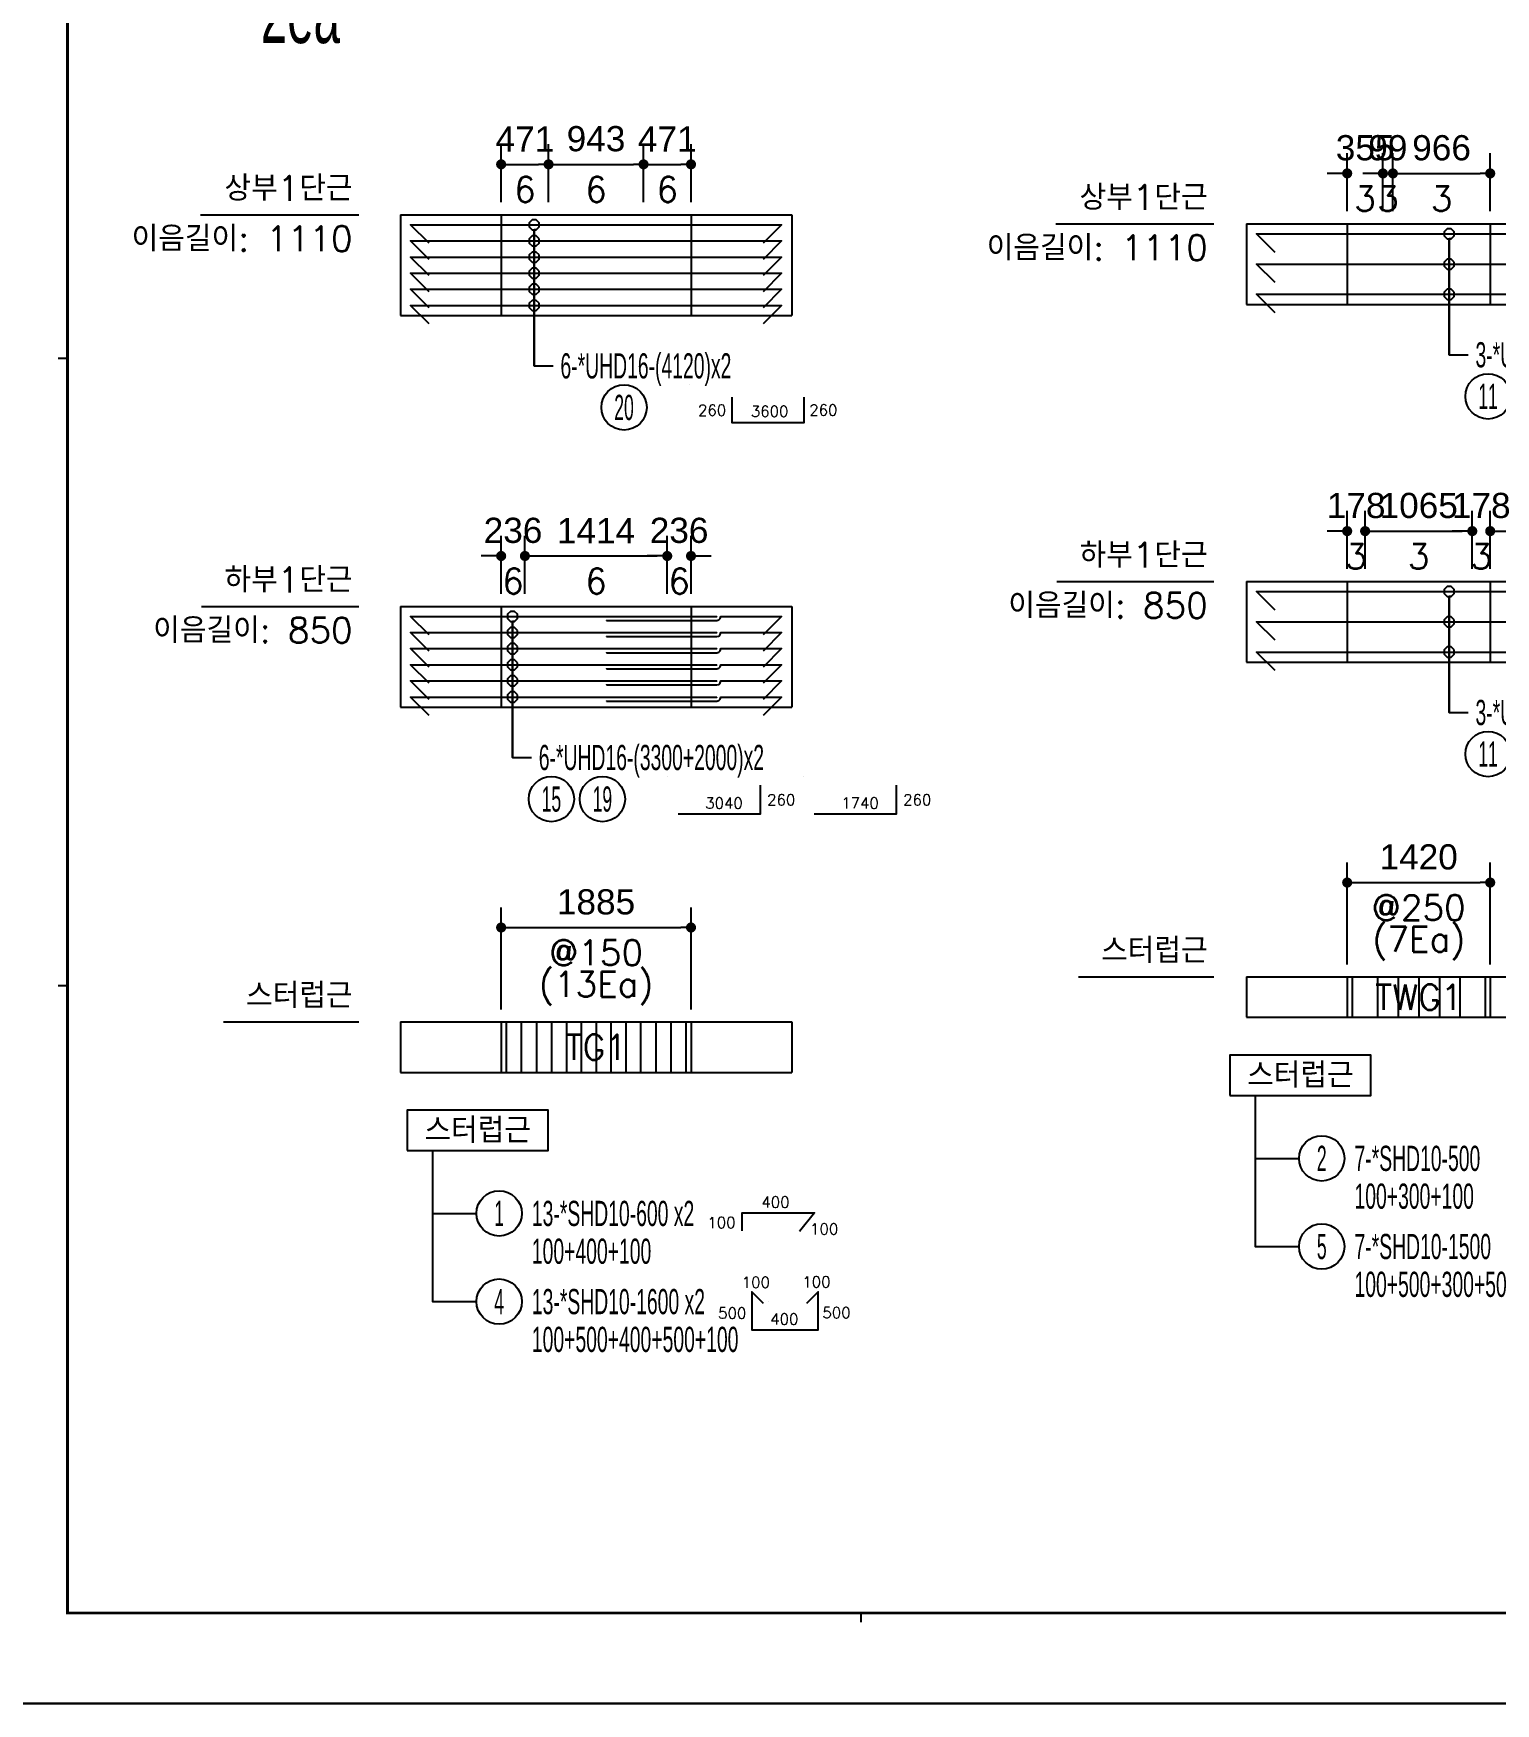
# Model space of a CAD drawing. Header units: millimetres. Extents: x 350420 to 672135, y -312840 to -44390.
# Drawn here: x 543416 to 557934, y -135386 to -118811 of the extents above; entities that cross this region are included whole.
import ezdxf
from ezdxf.enums import TextEntityAlignment as Align

# ---------------------------------------------------------------- set-up
doc = ezdxf.new("R2010")
doc.units = ezdxf.units.MM
doc.header["$LTSCALE"] = 65
doc.layers.get('Defpoints').update_dxf_attribs({"color": 145})
for name, color, linetype in [('00', 7, 'Continuous'), ('AMAC-NO', 5, 'Continuous'), ('RP_DIM', 7, 'Continuous'), ('RP_TAG', 7, 'Continuous'), ('XDIM', 7, 'Continuous'), ('XREBAR', 1, 'Continuous'), ('XSTRUCT', 2, 'Continuous'), ('XTAG', 7, 'Continuous')]:
    doc.layers.add(name, color=color, linetype=linetype)
doc.styles.add('RPWK1', font='arial.ttf', dxfattribs={"bigfont": 'whgtxt.shx'})
doc.styles.add('RPWK2', font='romans.shx', dxfattribs={"bigfont": 'whgtxt.shx'})
doc.styles.get("Standard").update_dxf_attribs({"font": 'arial.ttf'})
doc.styles.add('XRebar', font='Romans.shx', dxfattribs={"bigfont": 'whgtxt.shx'})
doc.styles.add('돋음', font='Dotum.ttf')
doc.dimstyles.new('XRebarm', dxfattribs={"dimscale": 100, "dimtxt": 2.5, "dimasz": 1, "dimexe": 2, "dimexo": 0, "dimgap": 1.25, "dimtad": 1, "dimdec": 0, "dimzin": 0, "dimdsep": 46, "dimtxsty": 'Standard', "dimblk": 'DOT', "dimcen": 0.09, "dimclrd": 7, "dimclre": 7, "dimclrt": 3, "dimadec": 0, "dimazin": 0, "dimtfac": 1, "dimtdec": 4, "dimtofl": 0, "dimtmove": 0, "dimatfit": 3, "dimfxl": 0, "dimtolj": 1, "dimtzin": 0, "dimarcsym": 0})

# ---------------------------------------------------------------- blocks, each defined once
blk = doc.blocks.new('dhs_sheet2e')
at = {"color": 7}
for p, q in [((2996.4, 29664.7), (2796.7, 29664.7)), ((2996.4, 15831.2), (2796.7, 15831.2)), ((20500.6, 1997.6), (20500.6, 1797.9))]:
    blk.add_line(p, q, dxfattribs=at)
blk.add_lwpolyline([(84000, 0), (84000, 59329.4), (0, 59329.4), (0, 0)], close=True, dxfattribs=at)
at = {"color": 30, "const_width": 64.9}
blk.add_lwpolyline([(81003.6, 57331.7), (2996.4, 57331.7), (2996.4, 1997.6), (81003.6, 1997.6)], close=True, dxfattribs=at)
blk = doc.blocks.new('DFHDHBSD')
at = {"color": 255, "xscale": 0.5, "yscale": 0.5, "zscale": 0.5}
blk.add_blockref('dhs_sheet2e', (0, 0), dxfattribs=at)
blk = doc.blocks.new('_Dot')
at = {"color": 0, "linetype": 'ByBlock', "lineweight": -2}
blk.add_line((-0.5, 0), (-1, 0), dxfattribs=at)
at = {"color": 0, "linetype": 'ByBlock', "const_width": 0.5}
blk.add_lwpolyline([(-0.25, 0, 1), (0.25, 0, 1)], format="xyb", close=True, dxfattribs=at)
blk = doc.blocks.new('*D1382')
at = {"layer": 'Defpoints', "color": 0, "linetype": 'Continuous', "ltscale": 7.6496e-308, "transparency": 16777216}
for p in [(548531, -120110), (548060, -120485), (548531, -120485)]:
    blk.add_point(p, dxfattribs=at)
at = {"layer": 'XDIM', "color": 7, "linetype": 'Continuous', "lineweight": -2, "ltscale": 7.6496e-308, "transparency": 16777216}
for p, q in [((548060, -120485), (548060, -119910)), ((548531, -120485), (548531, -119910)), ((548160, -120110), (548431, -120110))]:
    blk.add_line(p, q, dxfattribs=at)
at = {"layer": 'XDIM', "color": 7, "linetype": 'Continuous', "lineweight": -2, "ltscale": 7.6496e-308, "transparency": 16777216, "xscale": 100, "yscale": 100, "zscale": 100, "rotation": 180}
blk.add_blockref('_Dot', (548060, -120110), dxfattribs=at)
at = {"layer": 'XDIM', "color": 7, "linetype": 'Continuous', "lineweight": -2, "ltscale": 7.6496e-308, "transparency": 16777216, "xscale": 100, "yscale": 100, "zscale": 100}
blk.add_blockref('_Dot', (548531, -120110), dxfattribs=at)
at = {"layer": 'XDIM', "color": 3, "linetype": 'Continuous', "ltscale": 7.6496e-308, "transparency": 16777216, "insert": (548296, -119859), "char_height": 250, "attachment_point": 5}
blk.add_mtext('\\A1;471', dxfattribs=at)
blk = doc.blocks.new('*D1383')
at = {"layer": 'Defpoints', "color": 0, "linetype": 'Continuous', "ltscale": 7.6496e-308, "transparency": 16777216}
for p in [(549474, -120110), (548531, -120485), (549474, -120485)]:
    blk.add_point(p, dxfattribs=at)
at = {"layer": 'XDIM', "color": 7, "linetype": 'Continuous', "lineweight": -2, "ltscale": 7.6496e-308, "transparency": 16777216}
for p, q in [((548531, -120485), (548531, -119910)), ((549474, -120485), (549474, -119910)), ((548631, -120110), (549374, -120110))]:
    blk.add_line(p, q, dxfattribs=at)
at = {"layer": 'XDIM', "color": 7, "linetype": 'Continuous', "lineweight": -2, "ltscale": 7.6496e-308, "transparency": 16777216, "xscale": 100, "yscale": 100, "zscale": 100, "rotation": 180}
blk.add_blockref('_Dot', (548531, -120110), dxfattribs=at)
at = {"layer": 'XDIM', "color": 7, "linetype": 'Continuous', "lineweight": -2, "ltscale": 7.6496e-308, "transparency": 16777216, "xscale": 100, "yscale": 100, "zscale": 100}
blk.add_blockref('_Dot', (549474, -120110), dxfattribs=at)
at = {"layer": 'XDIM', "color": 3, "linetype": 'Continuous', "ltscale": 7.6496e-308, "transparency": 16777216, "insert": (549002, -119857), "char_height": 250, "attachment_point": 5}
blk.add_mtext('\\A1;943', dxfattribs=at)
blk = doc.blocks.new('*D1384')
at = {"layer": 'Defpoints', "color": 0, "linetype": 'Continuous', "ltscale": 7.6496e-308, "transparency": 16777216}
for p in [(549945, -120110), (549474, -120485), (549945, -120485)]:
    blk.add_point(p, dxfattribs=at)
at = {"layer": 'XDIM', "color": 7, "linetype": 'Continuous', "lineweight": -2, "ltscale": 7.6496e-308, "transparency": 16777216}
for p, q in [((549474, -120485), (549474, -119910)), ((549945, -120485), (549945, -119910)), ((549574, -120110), (549845, -120110))]:
    blk.add_line(p, q, dxfattribs=at)
at = {"layer": 'XDIM', "color": 7, "linetype": 'Continuous', "lineweight": -2, "ltscale": 7.6496e-308, "transparency": 16777216, "xscale": 100, "yscale": 100, "zscale": 100, "rotation": 180}
blk.add_blockref('_Dot', (549474, -120110), dxfattribs=at)
at = {"layer": 'XDIM', "color": 7, "linetype": 'Continuous', "lineweight": -2, "ltscale": 7.6496e-308, "transparency": 16777216, "xscale": 100, "yscale": 100, "zscale": 100}
blk.add_blockref('_Dot', (549945, -120110), dxfattribs=at)
at = {"layer": 'XDIM', "color": 3, "linetype": 'Continuous', "ltscale": 7.6496e-308, "transparency": 16777216, "insert": (549709, -119859), "char_height": 250, "attachment_point": 5}
blk.add_mtext('\\A1;471', dxfattribs=at)
blk = doc.blocks.new('*D1385')
at = {"layer": 'Defpoints', "color": 0, "linetype": 'Continuous', "ltscale": 7.6496e-308, "transparency": 16777216}
for p in [(548296, -123997), (548060, -124372), (548296, -124372)]:
    blk.add_point(p, dxfattribs=at)
at = {"layer": 'XDIM', "color": 7, "linetype": 'Continuous', "lineweight": -2, "ltscale": 7.6496e-308, "transparency": 16777216}
for p, q in [((548060, -124372), (548060, -123797)), ((548296, -124372), (548296, -123797)), ((547960, -123997), (547860, -123997)), ((548396, -123997), (548496, -123997))]:
    blk.add_line(p, q, dxfattribs=at)
at = {"layer": 'XDIM', "color": 7, "linetype": 'Continuous', "lineweight": -2, "ltscale": 7.6496e-308, "transparency": 16777216, "xscale": 100, "yscale": 100, "zscale": 100}
blk.add_blockref('_Dot', (548060, -123997), dxfattribs=at)
at = {"layer": 'XDIM', "color": 7, "linetype": 'Continuous', "lineweight": -2, "ltscale": 7.6496e-308, "transparency": 16777216, "xscale": 100, "yscale": 100, "zscale": 100, "rotation": 180}
blk.add_blockref('_Dot', (548296, -123997), dxfattribs=at)
at = {"layer": 'XDIM', "color": 3, "linetype": 'Continuous', "ltscale": 7.6496e-308, "transparency": 16777216, "insert": (548178, -123744), "char_height": 250, "attachment_point": 5}
blk.add_mtext('\\A1;236', dxfattribs=at)
blk = doc.blocks.new('*D1386')
at = {"layer": 'Defpoints', "color": 0, "linetype": 'Continuous', "ltscale": 7.6496e-308, "transparency": 16777216}
for p in [(549709, -123997), (548296, -124372), (549709, -124372)]:
    blk.add_point(p, dxfattribs=at)
at = {"layer": 'XDIM', "color": 7, "linetype": 'Continuous', "lineweight": -2, "ltscale": 7.6496e-308, "transparency": 16777216}
for p, q in [((548296, -124372), (548296, -123797)), ((549709, -124372), (549709, -123797)), ((548396, -123997), (549609, -123997))]:
    blk.add_line(p, q, dxfattribs=at)
at = {"layer": 'XDIM', "color": 7, "linetype": 'Continuous', "lineweight": -2, "ltscale": 7.6496e-308, "transparency": 16777216, "xscale": 100, "yscale": 100, "zscale": 100, "rotation": 180}
blk.add_blockref('_Dot', (548296, -123997), dxfattribs=at)
at = {"layer": 'XDIM', "color": 7, "linetype": 'Continuous', "lineweight": -2, "ltscale": 7.6496e-308, "transparency": 16777216, "xscale": 100, "yscale": 100, "zscale": 100}
blk.add_blockref('_Dot', (549709, -123997), dxfattribs=at)
at = {"layer": 'XDIM', "color": 3, "linetype": 'Continuous', "ltscale": 7.6496e-308, "transparency": 16777216, "insert": (549002, -123746), "char_height": 250, "attachment_point": 5}
blk.add_mtext('\\A1;1414', dxfattribs=at)
blk = doc.blocks.new('*D1387')
at = {"layer": 'Defpoints', "color": 0, "linetype": 'Continuous', "ltscale": 7.6496e-308, "transparency": 16777216}
for p in [(549945, -123997), (549709, -124372), (549945, -124372)]:
    blk.add_point(p, dxfattribs=at)
at = {"layer": 'XDIM', "color": 7, "linetype": 'Continuous', "lineweight": -2, "ltscale": 7.6496e-308, "transparency": 16777216}
for p, q in [((549709, -124372), (549709, -123797)), ((549945, -124372), (549945, -123797)), ((549609, -123997), (549509, -123997)), ((550045, -123997), (550145, -123997))]:
    blk.add_line(p, q, dxfattribs=at)
at = {"layer": 'XDIM', "color": 7, "linetype": 'Continuous', "lineweight": -2, "ltscale": 7.6496e-308, "transparency": 16777216, "xscale": 100, "yscale": 100, "zscale": 100}
blk.add_blockref('_Dot', (549709, -123997), dxfattribs=at)
at = {"layer": 'XDIM', "color": 7, "linetype": 'Continuous', "lineweight": -2, "ltscale": 7.6496e-308, "transparency": 16777216, "xscale": 100, "yscale": 100, "zscale": 100, "rotation": 180}
blk.add_blockref('_Dot', (549945, -123997), dxfattribs=at)
at = {"layer": 'XDIM', "color": 3, "linetype": 'Continuous', "ltscale": 7.6496e-308, "transparency": 16777216, "insert": (549827, -123744), "char_height": 250, "attachment_point": 5}
blk.add_mtext('\\A1;236', dxfattribs=at)
blk = doc.blocks.new('*D1388')
at = {"layer": 'Defpoints', "color": 0, "linetype": 'Continuous', "ltscale": 7.6496e-308, "transparency": 16777216}
for p in [(549945, -127684), (548060, -128497), (549945, -128497)]:
    blk.add_point(p, dxfattribs=at)
at = {"layer": 'XDIM', "color": 7, "linetype": 'Continuous', "lineweight": -2, "ltscale": 7.6496e-308, "transparency": 16777216}
for p, q in [((548060, -128497), (548060, -127484)), ((549945, -128497), (549945, -127484)), ((548160, -127684), (549845, -127684))]:
    blk.add_line(p, q, dxfattribs=at)
at = {"layer": 'XDIM', "color": 7, "linetype": 'Continuous', "lineweight": -2, "ltscale": 7.6496e-308, "transparency": 16777216, "xscale": 100, "yscale": 100, "zscale": 100, "rotation": 180}
blk.add_blockref('_Dot', (548060, -127684), dxfattribs=at)
at = {"layer": 'XDIM', "color": 7, "linetype": 'Continuous', "lineweight": -2, "ltscale": 7.6496e-308, "transparency": 16777216, "xscale": 100, "yscale": 100, "zscale": 100}
blk.add_blockref('_Dot', (549945, -127684), dxfattribs=at)
at = {"layer": 'XDIM', "color": 3, "linetype": 'Continuous', "ltscale": 7.6496e-308, "transparency": 16777216, "insert": (549002, -127431), "char_height": 250, "attachment_point": 5}
blk.add_mtext('\\A1;1885', dxfattribs=at)
blk = doc.blocks.new('*D1396')
at = {"layer": 'Defpoints', "color": 0, "linetype": 'Continuous', "ltscale": 7.6496e-308, "transparency": 16777216}
for p in [(556815, -120200), (556460, -120575), (556815, -120575)]:
    blk.add_point(p, dxfattribs=at)
at = {"layer": 'XDIM', "color": 7, "linetype": 'Continuous', "lineweight": -2, "ltscale": 7.6496e-308, "transparency": 16777216}
for p, q in [((556460, -120575), (556460, -120000)), ((556815, -120575), (556815, -120000)), ((556360, -120200), (556260, -120200)), ((556915, -120200), (557015, -120200))]:
    blk.add_line(p, q, dxfattribs=at)
at = {"layer": 'XDIM', "color": 7, "linetype": 'Continuous', "lineweight": -2, "ltscale": 7.6496e-308, "transparency": 16777216, "xscale": 100, "yscale": 100, "zscale": 100}
blk.add_blockref('_Dot', (556460, -120200), dxfattribs=at)
at = {"layer": 'XDIM', "color": 7, "linetype": 'Continuous', "lineweight": -2, "ltscale": 7.6496e-308, "transparency": 16777216, "xscale": 100, "yscale": 100, "zscale": 100, "rotation": 180}
blk.add_blockref('_Dot', (556815, -120200), dxfattribs=at)
at = {"layer": 'XDIM', "color": 3, "linetype": 'Continuous', "ltscale": 7.6496e-308, "transparency": 16777216, "insert": (556638, -119947), "char_height": 250, "attachment_point": 5}
blk.add_mtext('\\A1;355', dxfattribs=at)
blk = doc.blocks.new('*D1397')
at = {"layer": 'Defpoints', "color": 0, "linetype": 'Continuous', "ltscale": 7.6496e-308, "transparency": 16777216}
for p in [(556914, -120200), (556815, -120575), (556914, -120575)]:
    blk.add_point(p, dxfattribs=at)
at = {"layer": 'XDIM', "color": 7, "linetype": 'Continuous', "lineweight": -2, "ltscale": 7.6496e-308, "transparency": 16777216}
for p, q in [((556815, -120575), (556815, -120000)), ((556914, -120575), (556914, -120000)), ((556715, -120200), (556615, -120200)), ((557014, -120200), (557114, -120200))]:
    blk.add_line(p, q, dxfattribs=at)
at = {"layer": 'XDIM', "color": 7, "linetype": 'Continuous', "lineweight": -2, "ltscale": 7.6496e-308, "transparency": 16777216, "xscale": 100, "yscale": 100, "zscale": 100}
blk.add_blockref('_Dot', (556815, -120200), dxfattribs=at)
at = {"layer": 'XDIM', "color": 7, "linetype": 'Continuous', "lineweight": -2, "ltscale": 7.6496e-308, "transparency": 16777216, "xscale": 100, "yscale": 100, "zscale": 100, "rotation": 180}
blk.add_blockref('_Dot', (556914, -120200), dxfattribs=at)
at = {"layer": 'XDIM', "color": 3, "linetype": 'Continuous', "ltscale": 7.6496e-308, "transparency": 16777216, "insert": (556864, -119947), "char_height": 250, "attachment_point": 5}
blk.add_mtext('\\A1;99', dxfattribs=at)
blk = doc.blocks.new('*D1398')
at = {"layer": 'Defpoints', "color": 0, "linetype": 'Continuous', "ltscale": 7.6496e-308, "transparency": 16777216}
for p in [(557880, -120200), (556914, -120575), (557880, -120575)]:
    blk.add_point(p, dxfattribs=at)
at = {"layer": 'XDIM', "color": 7, "linetype": 'Continuous', "lineweight": -2, "ltscale": 7.6496e-308, "transparency": 16777216}
for p, q in [((556914, -120575), (556914, -120000)), ((557880, -120575), (557880, -120000)), ((557014, -120200), (557780, -120200))]:
    blk.add_line(p, q, dxfattribs=at)
at = {"layer": 'XDIM', "color": 7, "linetype": 'Continuous', "lineweight": -2, "ltscale": 7.6496e-308, "transparency": 16777216, "xscale": 100, "yscale": 100, "zscale": 100, "rotation": 180}
blk.add_blockref('_Dot', (556914, -120200), dxfattribs=at)
at = {"layer": 'XDIM', "color": 7, "linetype": 'Continuous', "lineweight": -2, "ltscale": 7.6496e-308, "transparency": 16777216, "xscale": 100, "yscale": 100, "zscale": 100}
blk.add_blockref('_Dot', (557880, -120200), dxfattribs=at)
at = {"layer": 'XDIM', "color": 3, "linetype": 'Continuous', "ltscale": 7.6496e-308, "transparency": 16777216, "insert": (557397, -119947), "char_height": 250, "attachment_point": 5}
blk.add_mtext('\\A1;966', dxfattribs=at)
blk = doc.blocks.new('*D1402')
at = {"layer": 'Defpoints', "color": 0, "linetype": 'Continuous', "ltscale": 7.6496e-308, "transparency": 16777216}
for p in [(556638, -123750), (556460, -124125), (556638, -124125)]:
    blk.add_point(p, dxfattribs=at)
at = {"layer": 'XDIM', "color": 7, "linetype": 'Continuous', "lineweight": -2, "ltscale": 7.6496e-308, "transparency": 16777216}
for p, q in [((556460, -124125), (556460, -123550)), ((556638, -124125), (556638, -123550)), ((556360, -123750), (556260, -123750)), ((556738, -123750), (556838, -123750))]:
    blk.add_line(p, q, dxfattribs=at)
at = {"layer": 'XDIM', "color": 7, "linetype": 'Continuous', "lineweight": -2, "ltscale": 7.6496e-308, "transparency": 16777216, "xscale": 100, "yscale": 100, "zscale": 100}
blk.add_blockref('_Dot', (556460, -123750), dxfattribs=at)
at = {"layer": 'XDIM', "color": 7, "linetype": 'Continuous', "lineweight": -2, "ltscale": 7.6496e-308, "transparency": 16777216, "xscale": 100, "yscale": 100, "zscale": 100, "rotation": 180}
blk.add_blockref('_Dot', (556638, -123750), dxfattribs=at)
at = {"layer": 'XDIM', "color": 3, "linetype": 'Continuous', "ltscale": 7.6496e-308, "transparency": 16777216, "insert": (556549, -123497), "char_height": 250, "attachment_point": 5}
blk.add_mtext('\\A1;178', dxfattribs=at)
blk = doc.blocks.new('*D1403')
at = {"layer": 'Defpoints', "color": 0, "linetype": 'Continuous', "ltscale": 7.6496e-308, "transparency": 16777216}
for p in [(557702, -123750), (556638, -124125), (557702, -124125)]:
    blk.add_point(p, dxfattribs=at)
at = {"layer": 'XDIM', "color": 7, "linetype": 'Continuous', "lineweight": -2, "ltscale": 7.6496e-308, "transparency": 16777216}
for p, q in [((556638, -124125), (556638, -123550)), ((557702, -124125), (557702, -123550)), ((556738, -123750), (557602, -123750))]:
    blk.add_line(p, q, dxfattribs=at)
at = {"layer": 'XDIM', "color": 7, "linetype": 'Continuous', "lineweight": -2, "ltscale": 7.6496e-308, "transparency": 16777216, "xscale": 100, "yscale": 100, "zscale": 100, "rotation": 180}
blk.add_blockref('_Dot', (556638, -123750), dxfattribs=at)
at = {"layer": 'XDIM', "color": 7, "linetype": 'Continuous', "lineweight": -2, "ltscale": 7.6496e-308, "transparency": 16777216, "xscale": 100, "yscale": 100, "zscale": 100}
blk.add_blockref('_Dot', (557702, -123750), dxfattribs=at)
at = {"layer": 'XDIM', "color": 3, "linetype": 'Continuous', "ltscale": 7.6496e-308, "transparency": 16777216, "insert": (557170, -123497), "char_height": 250, "attachment_point": 5}
blk.add_mtext('\\A1;1065', dxfattribs=at)
blk = doc.blocks.new('*D1404')
at = {"layer": 'Defpoints', "color": 0, "linetype": 'Continuous', "ltscale": 7.6496e-308, "transparency": 16777216}
for p in [(557880, -123750), (557702, -124125), (557880, -124125)]:
    blk.add_point(p, dxfattribs=at)
at = {"layer": 'XDIM', "color": 7, "linetype": 'Continuous', "lineweight": -2, "ltscale": 7.6496e-308, "transparency": 16777216}
for p, q in [((557702, -124125), (557702, -123550)), ((557880, -124125), (557880, -123550)), ((557602, -123750), (557502, -123750)), ((557980, -123750), (558080, -123750))]:
    blk.add_line(p, q, dxfattribs=at)
at = {"layer": 'XDIM', "color": 7, "linetype": 'Continuous', "lineweight": -2, "ltscale": 7.6496e-308, "transparency": 16777216, "xscale": 100, "yscale": 100, "zscale": 100}
blk.add_blockref('_Dot', (557702, -123750), dxfattribs=at)
at = {"layer": 'XDIM', "color": 7, "linetype": 'Continuous', "lineweight": -2, "ltscale": 7.6496e-308, "transparency": 16777216, "xscale": 100, "yscale": 100, "zscale": 100, "rotation": 180}
blk.add_blockref('_Dot', (557880, -123750), dxfattribs=at)
at = {"layer": 'XDIM', "color": 3, "linetype": 'Continuous', "ltscale": 7.6496e-308, "transparency": 16777216, "insert": (557791, -123497), "char_height": 250, "attachment_point": 5}
blk.add_mtext('\\A1;178', dxfattribs=at)
blk = doc.blocks.new('*D1408')
at = {"layer": 'Defpoints', "color": 0, "linetype": 'Continuous', "ltscale": 7.6496e-308, "transparency": 16777216}
for p in [(557880, -127238), (556460, -128050), (557880, -128050)]:
    blk.add_point(p, dxfattribs=at)
at = {"layer": 'XDIM', "color": 7, "linetype": 'Continuous', "lineweight": -2, "ltscale": 7.6496e-308, "transparency": 16777216}
for p, q in [((556460, -128050), (556460, -127038)), ((557880, -128050), (557880, -127038)), ((556560, -127238), (557780, -127238))]:
    blk.add_line(p, q, dxfattribs=at)
at = {"layer": 'XDIM', "color": 7, "linetype": 'Continuous', "lineweight": -2, "ltscale": 7.6496e-308, "transparency": 16777216, "xscale": 100, "yscale": 100, "zscale": 100, "rotation": 180}
blk.add_blockref('_Dot', (556460, -127238), dxfattribs=at)
at = {"layer": 'XDIM', "color": 7, "linetype": 'Continuous', "lineweight": -2, "ltscale": 7.6496e-308, "transparency": 16777216, "xscale": 100, "yscale": 100, "zscale": 100}
blk.add_blockref('_Dot', (557880, -127238), dxfattribs=at)
at = {"layer": 'XDIM', "color": 3, "linetype": 'Continuous', "ltscale": 7.6496e-308, "transparency": 16777216, "insert": (557170, -126985), "char_height": 250, "attachment_point": 5}
blk.add_mtext('\\A1;1420', dxfattribs=at)
blk = doc.blocks.new('*U1729', base_point=(547816, -130521.58))
at = {"layer": 'RP_TAG', "color": 0, "linetype": 'Continuous', "ltscale": 100}
blk.add_circle((548040, -130521.58), 225, dxfattribs=at)
at = {"layer": 'RP_TAG', "color": 0, "linetype": 'Continuous', "ltscale": 100, "style": 'RPWK1', "width": 0.5}
blk.add_text('1', height=250, dxfattribs=at).set_placement((548040, -130521.58), align=Align.MIDDLE_CENTER)
at = {"layer": 'RP_TAG', "color": 0, "linetype": 'Continuous', "ltscale": 100, "style": 'RPWK1', "width": 0.55}
for s, p in [('13-*SHD10-600 x2', (548365, -130521.58)), ('100+400+100', (548365, -130896.58))]:
    blk.add_text(s, height=250, dxfattribs=at).set_placement(p, align=Align.MIDDLE_LEFT)
blk = doc.blocks.new('*U1761', base_point=(547816, -131396.58))
at = {"layer": 'RP_TAG', "color": 0, "linetype": 'Continuous', "ltscale": 100}
blk.add_circle((548040, -131396.58), 225, dxfattribs=at)
at = {"layer": 'RP_TAG', "color": 0, "linetype": 'Continuous', "ltscale": 100, "style": 'RPWK1', "width": 0.5}
blk.add_text('4', height=250, dxfattribs=at).set_placement((548040, -131396.58), align=Align.MIDDLE_CENTER)
at = {"layer": 'RP_TAG', "color": 0, "linetype": 'Continuous', "ltscale": 100, "style": 'RPWK1', "width": 0.55}
for s, p in [('13-*SHD10-1600 x2', (548365, -131396.58)), ('100+500+400+500+100', (548365, -131771.58))]:
    blk.add_text(s, height=250, dxfattribs=at).set_placement(p, align=Align.MIDDLE_LEFT)
blk = doc.blocks.new('*U1776', base_point=(555983.5, -129975))
at = {"layer": 'RP_TAG', "color": 0, "linetype": 'Continuous', "ltscale": 100}
blk.add_circle((556207.5, -129975), 225, dxfattribs=at)
at = {"layer": 'RP_TAG', "color": 0, "linetype": 'Continuous', "ltscale": 100, "style": 'RPWK1', "width": 0.5}
blk.add_text('2', height=250, dxfattribs=at).set_placement((556207.5, -129975), align=Align.MIDDLE_CENTER)
at = {"layer": 'RP_TAG', "color": 0, "linetype": 'Continuous', "ltscale": 100, "style": 'RPWK1', "width": 0.55}
for s, p in [('7-*SHD10-500', (556532.5, -129975)), ('100+300+100', (556532.5, -130350))]:
    blk.add_text(s, height=250, dxfattribs=at).set_placement(p, align=Align.MIDDLE_LEFT)
blk = doc.blocks.new('*U1779', base_point=(555983.5, -130850))
at = {"layer": 'RP_TAG', "color": 0, "linetype": 'Continuous', "ltscale": 100}
blk.add_circle((556207.5, -130850), 225, dxfattribs=at)
at = {"layer": 'RP_TAG', "color": 0, "linetype": 'Continuous', "ltscale": 100, "style": 'RPWK1', "width": 0.5}
blk.add_text('5', height=250, dxfattribs=at).set_placement((556207.5, -130850), align=Align.MIDDLE_CENTER)
at = {"layer": 'RP_TAG', "color": 0, "linetype": 'Continuous', "ltscale": 100, "style": 'RPWK1', "width": 0.55}
for s, p in [('7-*SHD10-1500', (556532.5, -130850)), ('100+500+300+500+100', (556532.5, -131225))]:
    blk.add_text(s, height=250, dxfattribs=at).set_placement(p, align=Align.MIDDLE_LEFT)
blk = doc.blocks.new('*U1786', base_point=(557672.25, -125550))
at = {"layer": 'RP_TAG', "color": 0, "linetype": 'Continuous', "ltscale": 100}
for centre in [(557858.75, -125962.5), (558365, -125962.5)]:
    blk.add_circle(centre, 225, dxfattribs=at)
at = {"layer": 'RP_TAG', "color": 0, "linetype": 'Continuous', "ltscale": 100, "style": 'RPWK1', "width": 0.55}
blk.add_text('3-*UHD16-(6000+3000)', height=250, dxfattribs=at).set_placement((557733.75, -125550), align=Align.MIDDLE_LEFT)
at = {"layer": 'RP_TAG', "color": 0, "linetype": 'Continuous', "ltscale": 100, "style": 'RPWK1', "width": 0.5}
for s, p in [('11', (557858.75, -125962.5)), ('16', (558365, -125962.5))]:
    blk.add_text(s, height=250, dxfattribs=at).set_placement(p, align=Align.MIDDLE_CENTER)
blk = doc.blocks.new('*U1788', base_point=(557672.25, -122000))
at = {"layer": 'RP_TAG', "color": 0, "linetype": 'Continuous', "ltscale": 100}
for centre in [(557858.75, -122412.5), (558365, -122412.5)]:
    blk.add_circle(centre, 225, dxfattribs=at)
at = {"layer": 'RP_TAG', "color": 0, "linetype": 'Continuous', "ltscale": 100, "style": 'RPWK1', "width": 0.55}
blk.add_text('3-*UHD16-(6000+3300)', height=250, dxfattribs=at).set_placement((557733.75, -122000), align=Align.MIDDLE_LEFT)
at = {"layer": 'RP_TAG', "color": 0, "linetype": 'Continuous', "ltscale": 100, "style": 'RPWK1', "width": 0.5}
for s, p in [('11', (557858.75, -122412.5)), ('15', (558365, -122412.5))]:
    blk.add_text(s, height=250, dxfattribs=at).set_placement(p, align=Align.MIDDLE_CENTER)
blk = doc.blocks.new('*U1790', base_point=(548372.25, -125996.58))
at = {"layer": 'RP_TAG', "color": 0, "linetype": 'Continuous', "ltscale": 100}
for centre in [(548558.75, -126409.08), (549065, -126409.08)]:
    blk.add_circle(centre, 225, dxfattribs=at)
at = {"layer": 'RP_TAG', "color": 0, "linetype": 'Continuous', "ltscale": 100, "style": 'RPWK1', "width": 0.55}
blk.add_text('6-*UHD16-(3300+2000)x2', height=250, dxfattribs=at).set_placement((548433.75, -125996.58), align=Align.MIDDLE_LEFT)
at = {"layer": 'RP_TAG', "color": 0, "linetype": 'Continuous', "ltscale": 100, "style": 'RPWK1', "width": 0.5}
for s, p in [('15', (548558.75, -126409.08)), ('19', (549065, -126409.08))]:
    blk.add_text(s, height=250, dxfattribs=at).set_placement(p, align=Align.MIDDLE_CENTER)
blk = doc.blocks.new('*U1793', base_point=(548587.25, -122110))
at = {"layer": 'RP_TAG', "color": 0, "linetype": 'Continuous', "ltscale": 100}
blk.add_circle((549280, -122522.5), 225, dxfattribs=at)
at = {"layer": 'RP_TAG', "color": 0, "linetype": 'Continuous', "ltscale": 100, "style": 'RPWK1', "width": 0.55}
blk.add_text('6-*UHD16-(4120)x2', height=250, dxfattribs=at).set_placement((548648.75, -122110), align=Align.MIDDLE_LEFT)
at = {"layer": 'RP_TAG', "color": 0, "linetype": 'Continuous', "ltscale": 100, "style": 'RPWK1', "width": 0.5}
blk.add_text('20', height=250, dxfattribs=at).set_placement((549280, -122522.5), align=Align.MIDDLE_CENTER)

msp = doc.modelspace()

# ---------------------------------------------------------------- linework, layer by layer
at = {"layer": 'RP_DIM', "color": 7, "linetype": 'Continuous', "ltscale": 100}
for points in [[(548388.3, -122110), (548388.3, -120760), (548409, -120760), (548438.3, -120730.7), (548438.3, -120689.3), (548409, -120660), (548367.6, -120660), (548338.3, -120689.3), (548338.3, -120730.7), (548367.6, -120760), (548409, -120760), (548388.3, -120760), (548388.3, -122110), (548575.8, -122110)], [(548438.3, -120849.3), (548409, -120820), (548367.6, -120820), (548338.3, -120849.3), (548338.3, -120890.7), (548367.6, -120920), (548409, -120920), (548438.3, -120890.7), (548438.3, -120849.3)], [(557473.3, -122000), (557473.3, -120850), (557494, -120850), (557523.3, -120820.7), (557523.3, -120779.3), (557494, -120750), (557452.6, -120750), (557423.3, -120779.3), (557423.3, -120820.7), (557452.6, -120850), (557494, -120850), (557473.3, -120850), (557473.3, -122000), (557660.8, -122000)], [(548438.3, -121009.3), (548409, -120980), (548367.6, -120980), (548338.3, -121009.3), (548338.3, -121050.7), (548367.6, -121080), (548409, -121080), (548438.3, -121050.7), (548438.3, -121009.3)], [(548438.3, -121169.3), (548409, -121140), (548367.6, -121140), (548338.3, -121169.3), (548338.3, -121210.7), (548367.6, -121240), (548409, -121240), (548438.3, -121210.7), (548438.3, -121169.3)], [(557523.3, -121079.3), (557494, -121050), (557452.6, -121050), (557423.3, -121079.3), (557423.3, -121120.7), (557452.6, -121150), (557494, -121150), (557523.3, -121120.7), (557523.3, -121079.3)], [(548438.3, -121329.3), (548409, -121300), (548367.6, -121300), (548338.3, -121329.3), (548338.3, -121370.7), (548367.6, -121400), (548409, -121400), (548438.3, -121370.7), (548438.3, -121329.3)], [(548438.3, -121489.3), (548409, -121460), (548367.6, -121460), (548338.3, -121489.3), (548338.3, -121530.7), (548367.6, -121560), (548409, -121560), (548438.3, -121530.7), (548438.3, -121489.3)], [(557523.3, -121379.3), (557494, -121350), (557452.6, -121350), (557423.3, -121379.3), (557423.3, -121420.7), (557452.6, -121450), (557494, -121450), (557523.3, -121420.7), (557523.3, -121379.3)], [(557473.3, -125550), (557473.3, -124400), (557494, -124400), (557523.3, -124370.7), (557523.3, -124329.3), (557494, -124300), (557452.6, -124300), (557423.3, -124329.3), (557423.3, -124370.7), (557452.6, -124400), (557494, -124400), (557473.3, -124400), (557473.3, -125550), (557660.8, -125550)], [(548173.3, -125996.6), (548173.3, -124646.6), (548194, -124646.6), (548223.3, -124617.3), (548223.3, -124575.9), (548194, -124546.6), (548152.6, -124546.6), (548123.3, -124575.9), (548123.3, -124617.3), (548152.6, -124646.6), (548194, -124646.6), (548173.3, -124646.6), (548173.3, -125996.6), (548360.8, -125996.6)], [(557523.3, -124629.3), (557494, -124600), (557452.6, -124600), (557423.3, -124629.3), (557423.3, -124670.7), (557452.6, -124700), (557494, -124700), (557523.3, -124670.7), (557523.3, -124629.3)], [(548223.3, -124735.9), (548194, -124706.6), (548152.6, -124706.6), (548123.3, -124735.9), (548123.3, -124777.3), (548152.6, -124806.6), (548194, -124806.6), (548223.3, -124777.3), (548223.3, -124735.9)], [(548223.3, -124895.9), (548194, -124866.6), (548152.6, -124866.6), (548123.3, -124895.9), (548123.3, -124937.3), (548152.6, -124966.6), (548194, -124966.6), (548223.3, -124937.3), (548223.3, -124895.9)], [(557523.3, -124929.3), (557494, -124900), (557452.6, -124900), (557423.3, -124929.3), (557423.3, -124970.7), (557452.6, -125000), (557494, -125000), (557523.3, -124970.7), (557523.3, -124929.3)], [(548223.3, -125055.9), (548194, -125026.6), (548152.6, -125026.6), (548123.3, -125055.9), (548123.3, -125097.3), (548152.6, -125126.6), (548194, -125126.6), (548223.3, -125097.3), (548223.3, -125055.9)], [(548223.3, -125215.9), (548194, -125186.6), (548152.6, -125186.6), (548123.3, -125215.9), (548123.3, -125257.3), (548152.6, -125286.6), (548194, -125286.6), (548223.3, -125257.3), (548223.3, -125215.9)], [(548223.3, -125375.9), (548194, -125346.6), (548152.6, -125346.6), (548123.3, -125375.9), (548123.3, -125417.3), (548152.6, -125446.6), (548194, -125446.6), (548223.3, -125417.3), (548223.3, -125375.9)], [(555545, -129350), (555545, -129975), (555982.5, -129975)], [(547377.5, -129896.6), (547377.5, -130521.6), (547815, -130521.6)], [(555545, -129975), (555545, -130850), (555982.5, -130850)], [(547377.5, -130521.6), (547377.5, -131396.6), (547815, -131396.6)]]:
    msp.add_lwpolyline(points, dxfattribs=at)
at = {"layer": 'RP_TAG', "color": 250, "linetype": 'Continuous', "ltscale": 100}
for p, q in [((549931.2, -122297.5), (549931.2, -122297.5)), ((549716.2, -126184.1), (549716.2, -126184.1)), ((551066.6, -126184.1), (551066.6, -126184.1)), ((550609, -130521.6), (550609, -130521.6)), ((550715.9, -131396.6), (550715.9, -131396.6))]:
    msp.add_line(p, q, dxfattribs=at)
at = {"layer": 'RP_TAG', "color": 1, "linetype": 'Continuous', "ltscale": 100}
for points in [[(550349.4, -122422.2), (550349.4, -122672.5), (551069.2, -122672.5), (551069.2, -122422.2)], [(550630.2, -126270.7), (550630.2, -126559.1), (549816.2, -126559.1)], [(551980.7, -126270.7), (551980.7, -126559.1), (551166.6, -126559.1)], [(550451.8, -130693.7), (550451.8, -130517), (551169.8, -130517), (551023.1, -130699.9)], [(550664.2, -131417.1), (550547.4, -131300.9), (550547.4, -131678.4), (551207.4, -131678.4), (551207.4, -131300.9), (551090.8, -131417.1)]]:
    msp.add_lwpolyline(points, dxfattribs=at)
at = {"layer": 'XDIM', "color": 7, "linetype": 'Continuous', "ltscale": 7.6496e-308}
for p, q in [((545076.1, -120610), (546647.5, -120610)), ((553566.1, -120700), (555137.5, -120700)), ((553576.5, -124250), (555137.5, -124250)), ((545086.5, -124496.6), (546647.5, -124496.6)), ((553793.8, -128175), (555137.5, -128175)), ((545303.8, -128621.6), (546647.5, -128621.6))]:
    msp.add_line(p, q, dxfattribs=at)
at = {"layer": 'XREBAR', "color": 1, "linetype": 'Continuous', "ltscale": 7.6496e-308}
for p, q in [((556510, -128175), (556510, -128575)), ((556760, -128175), (556760, -128575)), ((556965, -128175), (556965, -128575)), ((557170, -128175), (557170, -128575)), ((557375, -128175), (557375, -128575)), ((557580, -128175), (557580, -128575)), ((557830, -128175), (557830, -128575)), ((548110, -128621.6), (548110, -129121.6)), ((548260, -128621.6), (548260, -129121.6)), ((548410, -128621.6), (548410, -129121.6)), ((548560, -128621.6), (548560, -129121.6)), ((548707.5, -128621.6), (548707.5, -129121.6)), ((548855, -128621.6), (548855, -129121.6)), ((549002.5, -128621.6), (549002.5, -129121.6)), ((549150, -128621.6), (549150, -129121.6)), ((549297.5, -128621.6), (549297.5, -129121.6)), ((549445, -128621.6), (549445, -129121.6)), ((549595, -128621.6), (549595, -129121.6)), ((549745, -128621.6), (549745, -129121.6)), ((549895, -128621.6), (549895, -129121.6))]:
    msp.add_line(p, q, dxfattribs=at)
for points in [[(547343.8, -120893.8), (547160, -120710), (550845, -120710), (550661.2, -120893.8)], [(555743.8, -120983.8), (555560, -120800), (561300, -120800), (561300, -120800)], [(547343.8, -121053.8), (547160, -120870), (550845, -120870), (550661.2, -121053.8)], [(547343.8, -121213.8), (547160, -121030), (550845, -121030), (550661.2, -121213.8)], [(555743.8, -121283.8), (555560, -121100), (561300, -121100), (561300, -121100)], [(547343.8, -121373.8), (547160, -121190), (550845, -121190), (550661.2, -121373.8)], [(547343.8, -121533.8), (547160, -121350), (550845, -121350), (550661.2, -121533.8)], [(555743.8, -121583.8), (555560, -121400), (561300, -121400), (561300, -121400)], [(547343.8, -121693.8), (547160, -121510), (550845, -121510), (550661.2, -121693.8)], [(555743.8, -124533.8), (555560, -124350), (561300, -124350), (561300, -124350)], [(547343.8, -124780.4), (547160, -124596.6), (550200, -124596.6), (550200, -124596.6)], [(549105, -124636.6), (549105, -124636.6), (550200, -124636.6), (550220, -124631.2), (550234.6, -124616.6), (550240, -124596.6), (550845, -124596.6), (550661.2, -124780.4)], [(547343.8, -124940.4), (547160, -124756.6), (550200, -124756.6), (550200, -124756.6)], [(549105, -124796.6), (549105, -124796.6), (550200, -124796.6), (550220, -124791.2), (550234.6, -124776.6), (550240, -124756.6), (550845, -124756.6), (550661.2, -124940.4)], [(555743.8, -124833.8), (555560, -124650), (561300, -124650), (561300, -124650)], [(547343.8, -125100.4), (547160, -124916.6), (550200, -124916.6), (550200, -124916.6)], [(549105, -124956.6), (549105, -124956.6), (550200, -124956.6), (550220, -124951.2), (550234.6, -124936.6), (550240, -124916.6), (550845, -124916.6), (550661.2, -125100.4)], [(555743.8, -125133.8), (555560, -124950), (561300, -124950), (561300, -124950)], [(547343.8, -125260.4), (547160, -125076.6), (550200, -125076.6), (550200, -125076.6)], [(549105, -125116.6), (549105, -125116.6), (550200, -125116.6), (550220, -125111.2), (550234.6, -125096.6), (550240, -125076.6), (550845, -125076.6), (550661.2, -125260.4)], [(547343.8, -125420.4), (547160, -125236.6), (550200, -125236.6), (550200, -125236.6)], [(549105, -125276.6), (549105, -125276.6), (550200, -125276.6), (550220, -125271.2), (550234.6, -125256.6), (550240, -125236.6), (550845, -125236.6), (550661.2, -125420.4)], [(547343.8, -125580.4), (547160, -125396.6), (550200, -125396.6), (550200, -125396.6)], [(549105, -125436.6), (549105, -125436.6), (550200, -125436.6), (550220, -125431.2), (550234.6, -125416.6), (550240, -125396.6), (550845, -125396.6), (550661.2, -125580.4)]]:
    msp.add_lwpolyline(points, dxfattribs=at)
at = {"layer": 'XSTRUCT', "color": 7, "linetype": 'Continuous', "ltscale": 7.6496e-308}
for p, q in [((547060, -120610), (547060, -121610)), ((550945, -120610), (550945, -121610)), ((555460, -120700), (555460, -121500)), ((555460, -124250), (555460, -125050)), ((547060, -124496.6), (547060, -125496.6)), ((550945, -124496.6), (550945, -125496.6)), ((555460, -128175), (555460, -128575)), ((547060, -128621.6), (547060, -129121.6)), ((550945, -128621.6), (550945, -129121.6))]:
    msp.add_line(p, q, dxfattribs=at)
at = {"layer": 'XSTRUCT', "color": 2, "linetype": 'Continuous', "ltscale": 7.6496e-308}
for p, q in [((547060, -120610), (548060, -120610)), ((548060, -120610), (549945, -120610)), ((549945, -120610), (550945, -120610)), ((555460, -120700), (556460, -120700)), ((556460, -120700), (557880, -120700)), ((557880, -120700), (558880, -120700)), ((547060, -121610), (548060, -121610)), ((548060, -121610), (549945, -121610)), ((549945, -121610), (550945, -121610)), ((555460, -121500), (556460, -121500)), ((556460, -121500), (557880, -121500)), ((557880, -121500), (558880, -121500)), ((555460, -124250), (556460, -124250)), ((556460, -124250), (557880, -124250)), ((557880, -124250), (558880, -124250)), ((547060, -124496.6), (548060, -124496.6)), ((548060, -124496.6), (549945, -124496.6)), ((549945, -124496.6), (550945, -124496.6)), ((555460, -125050), (556460, -125050)), ((556460, -125050), (557880, -125050)), ((557880, -125050), (558880, -125050)), ((547060, -125496.6), (548060, -125496.6)), ((548060, -125496.6), (549945, -125496.6)), ((549945, -125496.6), (550945, -125496.6)), ((555460, -128175), (556460, -128175)), ((557880, -128175), (558880, -128175)), ((547060, -128621.6), (548060, -128621.6)), ((549945, -128621.6), (550945, -128621.6)), ((555460, -128575), (556460, -128575)), ((557880, -128575), (558880, -128575)), ((547060, -129121.6), (548060, -129121.6)), ((549945, -129121.6), (550945, -129121.6))]:
    msp.add_line(p, q, dxfattribs=at)
at = {"layer": 'XSTRUCT', "color": 253, "linetype": 'Continuous', "ltscale": 7.6496e-308}
for p, q in [((548060, -120610), (548060, -121610)), ((549945, -120610), (549945, -121610)), ((556460, -120700), (556460, -121500)), ((557880, -120700), (557880, -121500)), ((556460, -124250), (556460, -125050)), ((557880, -124250), (557880, -125050)), ((548060, -124496.6), (548060, -125496.6)), ((549945, -124496.6), (549945, -125496.6)), ((556460, -128175), (556460, -128575)), ((557880, -128175), (557880, -128575)), ((548060, -128621.6), (548060, -129121.6)), ((549945, -128621.6), (549945, -129121.6))]:
    msp.add_line(p, q, dxfattribs=at)
at = {"layer": 'XSTRUCT', "color": 1, "linetype": 'Continuous', "ltscale": 7.6496e-308}
for p, q in [((556460, -128175), (557880, -128175)), ((548060, -128621.6), (549945, -128621.6)), ((556460, -128575), (557880, -128575)), ((548060, -129121.6), (549945, -129121.6))]:
    msp.add_line(p, q, dxfattribs=at)
at = {"layer": 'XTAG', "color": 7, "linetype": 'Continuous', "ltscale": 7.6496e-308}
for points in [[(555295, -129350), (556695, -129350), (556695, -128950), (555295, -128950), (555295, -129350)], [(547127.5, -129896.6), (548527.5, -129896.6), (548527.5, -129496.6), (547127.5, -129496.6), (547127.5, -129896.6)]]:
    msp.add_lwpolyline(points, close=True, dxfattribs=at)

# ---------------------------------------------------------------- block references
at = {"layer": '00', "xscale": 0.8999999981431359, "yscale": 0.8999999981431359, "zscale": 0.8999999981431359}
for p in [(542404.9, -135386.2), (542404.9, -162084.4)]:
    msp.add_blockref('DFHDHBSD', p, dxfattribs=at)
at = {"layer": 'RP_TAG', "color": 171, "linetype": 'Continuous', "ltscale": 1.15363e-317}
for name, p in [('*U1793', (548587.2, -122110)), ('*U1788', (557672.2, -122000)), ('*U1786', (557672.2, -125550)), ('*U1790', (548372.2, -125996.6))]:
    msp.add_blockref(name, p, dxfattribs=at)
at = {"layer": 'RP_TAG', "color": 30, "linetype": 'Continuous', "ltscale": 1.15363e-317}
for name, p in [('*U1776', (555983.5, -129975)), ('*U1729', (547816, -130521.6)), ('*U1779', (555983.5, -130850)), ('*U1761', (547816, -131396.6))]:
    msp.add_blockref(name, p, dxfattribs=at)

# ---------------------------------------------------------------- texts
at = {"layer": 'AMAC-NO', "color": 1, "style": '돋음', "width": 0.6}
msp.add_text('2ea', height=600, dxfattribs=at).set_placement((546066.8, -118606.3), align=Align.MIDDLE_CENTER)
at = {"layer": 'RP_TAG', "color": 2, "linetype": 'Continuous', "ltscale": 100, "style": 'RPWK2'}
msp.add_text('260', height=108.89, rotation=359.99998, dxfattribs=at).set_placement((550294.5, -122550.7), align=Align.MIDDLE_RIGHT)
for s, p in [('3600', (550726.1, -122648.4)), ('3040', (550272.8, -126536.3)), ('1740', (551623.2, -126536.3))]:
    msp.add_text(s, height=108.89, rotation=359.99998, dxfattribs=at).set_placement(p, align=Align.BOTTOM_CENTER)
msp.add_text('260', height=108.89, rotation=359.99998, dxfattribs=at).set_placement((551119.3, -122548.8), align=Align.MIDDLE_LEFT)
for p in [(550700.7, -126504), (552051.2, -126504)]:
    msp.add_text('260', height=108.89, rotation=359.99998, dxfattribs=at).set_placement(p, align=Align.BOTTOM_LEFT)
for s, p in [('400', (550783.7, -130496.7)), ('100', (550588.7, -131292.9)), ('100', (551190.5, -131288.6)), ('400', (550871.7, -131656.9))]:
    msp.add_text(s, height=108.89, dxfattribs=at).set_placement(p, align=Align.BOTTOM_CENTER)
for s, p in [('100', (550387.4, -130612.5)), ('500', (550494.2, -131511.3))]:
    msp.add_text(s, height=108.89, dxfattribs=at).set_placement(p, align=Align.MIDDLE_RIGHT)
msp.add_text('100', height=108.89, dxfattribs=at).set_placement((551127.2, -130621.4), align=Align.TOP_LEFT)
msp.add_text('500', height=108.89, dxfattribs=at).set_placement((551249.7, -131506.3), align=Align.MIDDLE_LEFT)
at = {"layer": 'XDIM', "color": 7, "linetype": 'Continuous', "ltscale": 7.6496e-308, "style": 'XRebar'}
for s, p in [('상부1단근', (546585, -120547.5)), ('상부1단근', (555075, -120637.5)), ('이음길이: 1110', (546585, -121047.5)), ('이음길이: 1110', (555075, -121137.5)), ('하부1단근', (555075, -124187.5)), ('하부1단근', (546585, -124434.1)), ('이음길이: 850', (555075, -124687.5)), ('이음길이: 850', (546585, -124934.1)), ('스터럽근', (555075, -128112.5)), ('스터럽근', (546585, -128559.1))]:
    msp.add_text(s, height=250, dxfattribs=at).set_placement(p, align=Align.BOTTOM_RIGHT)
for s, p in [('6', (548295.6, -120235)), ('6', (549002.5, -120235)), ('6', (549709.4, -120235)), ('3', (556637.5, -120325)), ('3', (556864.5, -120325)), ('3', (557397, -120325)), ('3', (556548.8, -123875)), ('3', (557170, -123875)), ('3', (557791.2, -123875)), ('6', (548177.8, -124121.6)), ('6', (549002.5, -124121.6)), ('6', (549827.2, -124121.6)), ('@250', (557170, -127362.5)), ('(7Ea)', (557170, -127675)), ('@150', (549002.5, -127809.1)), ('(13Ea)', (549002.5, -128121.6))]:
    msp.add_text(s, height=250, dxfattribs=at).set_placement(p, align=Align.TOP_CENTER)
at = {"layer": 'XDIM', "color": 3, "linetype": 'Continuous', "ltscale": 7.6496e-308, "style": 'XRebar'}
for p in [(555995, -129150), (547827.5, -129696.6)]:
    msp.add_text('스터럽근', height=250, dxfattribs=at).set_placement(p, align=Align.MIDDLE_CENTER)
at = {"layer": 'XSTRUCT', "color": 2, "linetype": 'Continuous', "ltscale": 7.6496e-308, "style": 'XRebar'}
for s, p in [('TWG1', (557170, -128375)), ('TG1', (549002.5, -128871.6))]:
    msp.add_text(s, height=250, dxfattribs=at).set_placement(p, align=Align.MIDDLE_CENTER)

# ---------------------------------------------------------------- dimensions: what is measured, and where the dimension line sits
at = {"layer": 'XDIM', "color": 7, "linetype": 'Continuous', "ltscale": 7.6496e-308}
for base, p1, p2, picture, middle in [((548531.2, -120110), (548060, -120485), (548531.2, -120485), '*D1382', (548295.6, -120110)), ((549473.75, -120110), (548531.25, -120485), (549473.75, -120485), '*D1383', (549002.5, -120110)), ((549945, -120110), (549473.8, -120485), (549945, -120485), '*D1384', (549709.4, -120110)), ((556815, -120200), (556460, -120575), (556815, -120575), '*D1396', (556637.5, -120200)), ((556914, -120200), (556815, -120575), (556914, -120575), '*D1397', (556864.5, -120200)), ((557880, -120200), (556914, -120575), (557880, -120575), '*D1398', (557397, -120200)), ((556637.5, -123750), (556460, -124125), (556637.5, -124125), '*D1402', (556548.75, -123750)), ((557702.5, -123750), (556637.5, -124125), (557702.5, -124125), '*D1403', (557170, -123750)), ((557880, -123750), (557702.5, -124125), (557880, -124125), '*D1404', (557791.25, -123750)), ((548295.6, -123996.6), (548060, -124371.6), (548295.6, -124371.6), '*D1385', (548177.8, -123996.6)), ((549709.4, -123996.6), (548295.6, -124371.6), (549709.4, -124371.6), '*D1386', (549002.5, -123996.6)), ((549945, -123996.6), (549709.4, -124371.6), (549945, -124371.6), '*D1387', (549827.2, -123996.6)), ((557880, -127237.5), (556460, -128050), (557880, -128050), '*D1408', (557170, -127237.5)), ((549945, -127684.1), (548060, -128496.6), (549945, -128496.6), '*D1388', (549002.5, -127684.1))]:
    dim = msp.add_linear_dim(base=base, p1=p1, p2=p2, angle=0, dimstyle='XRebarm', override={"dimscale": 100}, dxfattribs=at)
    dim.commit()
    dim.dimension.update_dxf_attribs({"geometry": picture, "text_midpoint": middle, "dimtype": 161})

doc.saveas('drawing.dxf')
